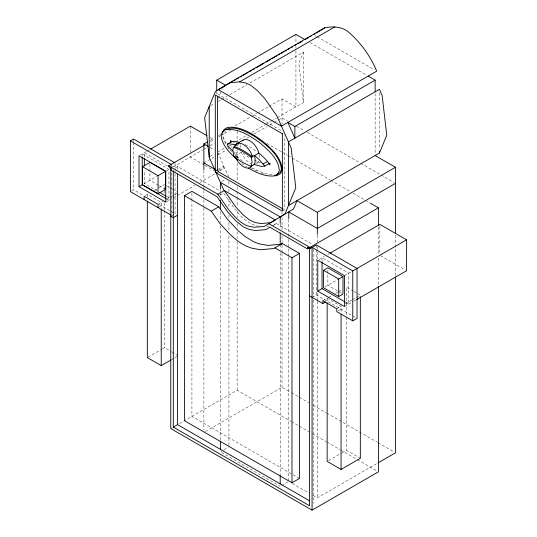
<?xml version="1.0" encoding="UTF-8"?>
<svg xmlns="http://www.w3.org/2000/svg" width="537" height="537" viewBox="0 0 537 537"><rect width="100%" height="100%" fill="white"/><g stroke="black" fill="none" stroke-linecap="round" stroke-linejoin="round"><path stroke-width="0.4" stroke-dasharray="2.69 2.01" d="M240.502 144.701L240.415 147.527M218.277 98.412L222.298 88.632M249.846 83.054L303.425 52.123L298.841 63.272L303.425 102.56L277.126 117.751M258.881 161.026L258.096 162.563A13.626 7.867 60 0 1 256.491 163.886M272.393 225.896L276.3 223.499L312.38 244.335M210.598 105.715L214.001 103.755M218.163 101.345L221.043 99.687M221.768 99.271L226.809 96.358M229.688 94.693L246.966 84.718M140.291 155.045L146.514 151.454M147.232 151.038L149.393 149.789M210.39 140.211L214.008 138.116M218.351 135.613L220.519 134.357M224.137 132.27L225.587 131.437M234.991 126.007L250.907 116.818M251.631 116.401L256.699 113.475M257.418 113.059L268.272 106.789M268.997 106.373L282.019 98.855L295.934 106.89L295.934 49.102M210.457 141.681L214.062 139.6M218.384 137.103L219.828 136.27M220.553 135.854L230.648 130.021M131.679 190.917L133.606 189.803L143.715 195.636M143.809 183.916L156.582 176.539M165.765 171.236L171.115 168.148M173.122 166.987L202.764 149.877M203.483 149.461L207.074 147.386M209.954 145.728L214.27 143.231M175.445 167.745L177.586 166.51L220.371 191.212L220.371 189.601M209.947 156.535L214.229 154.059M217.794 151.998L225.03 147.823M232.991 143.231L234.434 142.392M235.159 141.976L246.013 135.713M251.799 132.37L264.822 124.853M265.547 124.43L270.614 121.51M271.333 121.094L276.401 118.167M229.339 146.037L231.481 144.802M145.393 195.535L147.319 194.421L161.234 202.456L161.234 208.269M154.455 190.306L164.45 184.533L164.45 189.554M203.879 162.946L214.008 157.099M218.351 154.596L226.312 149.998M227.03 149.581L232.098 146.655M246.57 138.304L248.738 137.049M253.8 134.122L266.829 126.604M269.722 124.933L273.34 122.845M274.058 122.429L277.676 120.342M278.401 119.919L282.019 117.831L287.798 121.174M236.649 145.42L238.79 144.185M234.998 155.978L241.375 152.125L248.759 157.388M218.163 169.35L223.869 166.054L217.868 152.595M158.026 204.315L163.376 201.221M166.228 199.576L171.229 196.69M171.941 196.28L174.082 195.045M174.793 194.629L177.646 192.984M218.874 170.357L223.869 167.477L224.721 167.967L228.614 176.686M219.727 170.853L224.721 167.967M165.765 202.134L171.115 199.046M173.276 197.804L194.85 185.346M199.885 182.439L214.988 173.72M158.026 207.611L161.234 205.758M251.544 156.059L253.686 154.824M221.801 181.533L225.365 179.472M255.511 163.684L258.364 162.033M173.766 214.478L171.84 215.585L171.84 172.296M219.888 195.052L223.459 192.991C232.863 205.429 241.784 223.164 258.713 226.265M283.08 210.726L284.509 209.9L284.509 135.794M274.159 224.735L276.3 223.499M148.031 357.165L161.59 349.332M162.308 348.922L164.45 347.687L171.404 351.701M319.186 259.405L324.214 256.505M327.825 254.417L329.268 253.585M171.941 359.428L174.082 358.192M174.793 357.783L177.646 356.132M324.932 286.986L337.941 279.475M344.519 275.676L350.97 271.95M312.064 297.344L316.347 294.873L357.038 318.367M322.865 300.72L327.147 298.243L341.062 306.278L341.062 312.48M328.577 297.424L331.43 295.773M335.712 293.303L337.854 292.068M338.565 291.651L341.418 290.007M336.78 308.755L341.062 306.278M345.345 303.808L351.769 300.102M352.48 299.686L360.327 295.155L357.548 293.551M344.519 306.58L353.138 301.599M353.863 301.183L356.031 299.935M338.209 310.789L341.062 309.144M170.773 428.573L172.216 427.741M179.425 423.579L183.036 421.498M183.755 421.082L237.139 390.258L290.752 421.216M205.329 431.56L282.019 387.278L290.692 392.285M223.231 450.154L220.371 451.805L280.207 486.347M223.942 449.744L228.225 447.274M281.63 485.522L288.054 481.817M328.577 460.571L341.418 453.154M342.129 452.745L346.412 450.274L360.327 458.309M313.058 495.423L317.34 497.9L377.397 463.23M266.708 226.406L270.769 226.037M271.944 174.881L265.593 173.699L258.317 170.961L252.719 167.96M261.136 163.08L253.055 159.69M261.351 173.021L263.573 173.854M245.228 144.567L251.672 148.017L257.337 151.917M250.591 167.725L258.398 171.907M315.011 35.529L316.461 36.368M317.186 36.785L374.517 69.884M310.077 42.571L366.684 75.247M296.471 126.182L304.425 130.766M307.312 132.438L360.072 162.892M360.79 163.315L380.303 174.579M381.028 174.995L394.037 182.506M217.445 93.747L281.623 130.8M266.842 143.426L281.334 151.796M282.059 152.213L287.134 155.139M287.859 155.562L291.477 157.65M292.202 158.073L329.879 179.821M330.604 180.244L350.171 191.534M353.071 193.206L364.663 199.905M365.388 200.321L369.731 202.832M209.913 137.398L214.25 139.902M210.142 147.581L214.317 149.991M380.565 255.699L405.16 269.896M204.127 164.96L190.387 157.026L190.387 152.85M204.852 165.376L214.25 170.806M171.404 165.785L172.672 166.517M167.504 166.061L144.359 152.696L144.359 157.71M353.373 291.141L346.412 287.12L346.412 316.407M354.064 291.544L356.85 293.148M166.537 185.742L171.404 188.554M172.102 188.957L176.277 191.367M158.449 185.285L149.937 180.372L149.937 170.551M159.153 185.695L165.537 189.38M341.552 293.202L327.859 285.301L327.859 269.487M157.375 191.112L144.359 183.6L144.359 170.236M166.779 196.542L169.672 198.213M166.806 199.032L168.974 200.281L168.974 169.383L142.218 153.931L142.218 156.442M345.909 302.432L348.802 304.103L348.802 273.205L322.046 257.753L322.046 261.096M159.147 204.55L170.907 211.343M171.598 211.739L173.673 212.934M291.416 392.701L298.639 396.877M299.364 397.293L308.762 402.716M313.098 405.22L326.107 412.731M326.825 413.148L377.417 442.354M378.135 442.77L394.037 451.953M172.102 352.104L177.666 355.319M291.477 421.632L298.726 425.821M299.451 426.237L308.869 431.674M312.494 433.768L326.261 441.716M326.986 442.132L340.028 449.664M340.753 450.08L356.689 459.283M357.414 459.706L376.981 470.996M299.478 478.467L191.917 416.363L191.917 201.375M292.336 483.461L308.768 492.953M237.294 157.63L234.958 155.837M241.59 163.329L247.101 167.121M233.313 151.36L237.099 154.602L236.132 150.004M242.409 161.08L234.018 153.428M237.629 157.912L234.253 154.663M231.568 151.77L226.439 145.01M226.131 143.446L223.748 138.103L223.238 133.747M225.56 143.755L222.996 138.009L222.526 133.982M241.375 152.125L241.415 152.273A13.626 7.867 60 0 0 250.846 163.563M259.304 154.871L259.552 157.898M395.48 235.219L395.48 276.226M379.847 226.057L379.847 253.612M379.424 92.686L379.424 148.863M378.431 227.124L378.431 254.78M378.431 258.136L378.431 285.791M375.141 93.478L375.141 154.69M346.412 317.239L346.412 450.274M327.147 298.243L327.147 301.109M317.34 235.146L317.34 242.677M317.34 246.866L317.34 251.048M317.34 251.887L317.34 259.411M317.34 292.887L317.34 300.418M317.34 301.257L317.34 497.9M316.347 244.959L316.347 294.873M313.809 249.316L313.809 296.753M313.809 300.096L313.809 503.29M303.425 52.123L303.425 102.56M295.934 34.402L295.934 42.571M295.934 46.652L295.934 48.283M288.765 219.485L288.765 238.73M288.765 239.569L288.765 247.94M288.765 248.772L288.765 256.303M288.765 257.142L288.765 480.568M282.019 98.855L282.019 124.53M282.019 212.39L282.019 214.062M282.019 217.411L282.019 229.964M282.019 235.824L282.019 252.558M282.019 253.397L282.019 387.278M280.207 224.144L280.207 228.984M280.207 244.301L280.207 249.336M280.207 252.692L280.207 474.782M237.139 131.303L237.139 141.359M237.139 144.715L237.139 146.386M237.139 150.582L237.139 158.12M237.139 163.147L237.139 181.587M237.139 186.614L237.139 190.803M237.139 191.642L237.139 196.67M237.139 197.509L237.139 206.732M237.139 210.92L237.139 217.626M237.139 223.493L237.139 228.52M237.139 231.87L237.139 238.576M237.139 241.925L237.139 390.258M228.937 181.6L228.937 185.782M228.937 189.125L228.937 191.635M228.937 199.167L228.937 208.376M228.937 215.069L228.937 219.25M228.937 222.6L228.937 231.803M228.937 235.991L228.937 446.858M223.869 166.054L223.869 167.477M220.371 193.656L220.371 195.287M220.371 211.665L220.371 222.553M220.371 225.902L220.371 440.239M216.726 91.565L216.726 94.015M203.879 170.477L203.879 186.379M203.879 187.212L203.879 189.722M203.879 190.561L203.879 196.421M203.879 199.764L203.879 207.295M203.879 208.134L203.879 429.882M191.917 193.005L191.917 200.536M190.387 126.121L190.387 152.011M177.586 166.51L177.586 169.813M175.055 163.778L175.055 169.611M175.055 170.444L175.055 172.941M175.055 173.773L175.055 213.733M171.84 164.805L171.84 166.47M164.45 190.393L164.45 192.904M164.45 202.946L164.45 209.638M164.45 210.47L164.45 347.687M149.937 164L149.937 169.732M147.319 194.421L147.319 197.723M133.606 139.016L133.606 141.52M133.606 142.352L133.606 189.803"/><path stroke-width="0.81" d="M222.432 133.176L223.909 129.592L227.326 127.497C240.106 125.678 251.786 133.545 261.794 140.499C270.722 148.165 281.442 157.166 282.274 169.759L280.797 173.344L277.387 175.438C267.111 177.74 257.149 173.129 248.477 168.068M379.424 153.058L386.761 135.23L382.109 95.338L379.424 89.33L288.443 141.862L288.443 205.59L379.424 153.058L379.424 151.38M234.508 146.655C241.053 148.85 246.986 152.568 252.397 156.791L252.001 155.347A13.626 7.867 60 0 0 235.327 145.057L234.508 146.655L233.212 147.715L232.803 150.34L233.884 156.455L241.261 161.718L250.873 166.356L254.082 164.503L254.853 162.993L255.27 160.368L254.538 155.555L259.176 159.536L264.768 166.094L269.05 163.624M250.873 166.356L252.054 162.221L251.329 157.415C245.919 153.186 239.979 149.467 233.441 147.279M251.94 165.738L251.672 166.275A13.626 7.867 60 0 1 235.81 157.925M229.601 82.752L215.424 91.451L204.644 117.65L209.302 157.542L223.567 189.507L235.736 206.899L243.274 215.022L249.779 220.197L254.968 222.479L260.781 223.56L270.823 222.654L284.999 213.961L295.78 187.755L291.121 147.87L276.857 115.898L264.694 98.506L257.149 90.384L250.645 85.208L245.463 82.933L239.643 81.852L229.601 82.752L324.872 27.756C332.792 26.313 341.74 26.508 348.265 31.831C360.596 42.436 370.517 56.116 376.699 71.146L281.428 126.141L218.291 89.692L225.788 85.37L216.726 80.134L216.726 90.746M222.922 87.122L225.788 85.37M313.561 34.69L314.971 33.824M316.387 32.958L324.872 27.756M232.682 150.816C224.07 143.017 226.654 142.755 236.105 145.218M264.768 166.094L261.633 166.436L254.082 164.503M268.936 163.691L269.916 163.094L269.856 164.973C267.211 160.201 262.955 156.549 258.821 153.085L258.425 151.642A13.626 7.867 60 0 0 242.221 140.822M274.756 175.673L277.985 173.693L279.327 170.424C278.408 158.402 268.03 149.91 259.525 142.553C249.692 135.727 238.227 127.974 225.668 129.739M276.897 174.438L280.126 172.458L281.469 169.189C279.69 154.126 265.62 144.178 254.088 136.103C244.872 131.142 232.058 123.671 222.439 131.713L221.096 134.982C221.788 145.547 230.286 153.535 237.75 160.16M217.868 194.253L224.291 190.548L275.226 219.955L264.399 226.366L254.357 227.265L248.544 226.184L245.389 224.996L241.006 222.284L236.857 218.734L229.312 210.605L217.868 194.253L168.631 165.826L168.631 166.658L171.162 168.121L171.162 170.216L217.035 196.703L228.037 212.424L236.045 221.049L243.281 226.795L249.168 229.393L255.411 230.554L265.969 229.601L269.876 227.205L307.386 248.866L309.527 247.631L309.527 505.76L173.303 427.11L173.303 170.632M274.87 247.879L273.803 248.53L260.284 249.745L251.645 248.141L246.074 246.04L241.784 243.744L237.126 240.536L230.407 234.783L219.781 223.332L211.249 211.148L184.426 195.656L184.426 420.693L291.987 482.79L299.478 478.467L299.478 253.43L282.361 243.55L274.87 247.879L291.987 257.76L299.478 253.43M282.361 243.55L281.294 244.207L267.775 245.422L259.136 243.818L253.565 241.717L244.617 236.213L237.904 230.454L227.272 219.009L218.74 206.819L191.917 191.333L184.426 195.656M216.726 80.134L295.934 34.402L304.996 39.637L308.56 37.577M226.507 84.953L232.266 81.624M233.709 80.792L235.146 79.959M236.589 79.127L238.75 77.885M240.187 77.053L241.63 76.22M243.066 75.388L245.228 74.14M246.671 73.307L248.107 72.482M249.551 71.649L251.712 70.401M253.149 69.568L254.592 68.736M256.028 67.904L263.949 63.332M266.11 62.084L270.433 59.594M271.87 58.761L276.911 55.848M278.354 55.016L279.79 54.183M281.234 53.358L283.395 52.109M284.832 51.277L286.275 50.444M287.711 49.612L289.873 48.364M291.316 47.531L292.752 46.706M294.914 45.457L296.357 44.625M297.793 43.792L302.116 41.295M309.99 36.751L311.42 35.925M171.149 215.189L130.397 191.655L130.397 140.875L133.606 139.016L175.055 162.946M239.643 81.852L334.907 26.85M150.83 148.957L190.387 126.121L207.02 135.727M142.446 166.692L149.937 162.362L165.537 171.37L165.537 189.38L158.046 193.709L142.446 184.701L142.446 166.692L158.046 175.693L165.537 171.37M203.879 169.638L203.879 143.97L207.497 141.875M168.631 165.826L204.684 145.01M139.009 186.688L165.765 202.134L165.765 171.236L139.009 155.79L139.009 186.688L142.218 184.835L166.081 198.609M227.091 144.258L231.373 141.781L230.568 140.439L230.507 142.318L231.487 141.714L234.515 141.446L239.287 142.332M235.011 144.802L243.348 140.029M215.303 171.001L217.445 169.759L217.445 96.251M294.867 126.484L294.867 138.15L287.852 122.436L294.867 126.484L375.141 80.134L375.141 91.8M216.156 172.907L218.297 171.672L283.073 209.068M250.47 156.676L251.544 156.059M251.329 157.415L258.821 153.085M263.237 163.906L267.513 161.429M177.586 215.196L173.303 217.666L170.773 216.203M211.249 211.148L218.74 206.819M220.371 188.796L220.371 182.358L280.207 216.901L293.558 209.014L297.008 200.643L317.34 212.383L395.48 167.275L395.48 233.548M395.48 183.339L317.34 228.453L288.765 211.954L288.765 218.646M268.802 223.66L309.923 247.403L378.431 207.853L378.431 225.453M307.386 248.866L307.386 247.201L309.923 248.665L316.347 244.959L357.038 268.453L357.038 318.367L352.755 320.837L336.78 311.614L336.78 308.755L322.865 300.72L322.865 303.58L325.717 301.935M329.993 253.169L379.847 224.385L406.603 239.831L406.603 270.735L356.749 299.518M323.576 270.299L327.859 267.822L342.989 276.562L342.989 294.034L338.706 296.505L323.576 287.772L323.576 270.299L338.706 279.032L342.989 276.562M147.319 201.073L147.319 357.575L161.234 365.61L171.229 359.844M317.763 291.128L344.519 306.58L344.519 275.676L317.763 260.23L317.763 291.128L322.046 288.658L345.19 302.016M378.431 286.624L378.431 471.835L312.064 510.15L312.064 247.429L352.755 270.923L406.603 239.831M173.303 427.11L177.586 424.639L309.52 500.813M327.147 302.781L327.147 461.397L341.062 469.432L360.327 458.309L360.327 296.827M378.115 462.813L395.48 452.785L395.48 277.058M368.134 76.086L375.141 80.134M375.141 155.529L395.48 167.275M370.456 203.248L378.431 207.853M203.879 143.97L208.054 146.379M203.879 162.946L215.337 169.558M130.397 140.875L171.128 164.389M159.543 192.367L166.054 196.126M309.527 295.88L322.865 303.58M312.064 510.15L170.773 428.573L170.773 167.088M217.445 169.759L218.297 171.672M352.755 270.923L352.755 320.837M341.062 314.152L341.062 469.432M338.706 279.032L338.706 296.505M322.046 261.928L322.046 288.658M317.34 212.383L317.34 234.313M309.923 247.403L309.923 248.665M291.987 257.76L291.987 482.79M280.207 216.901L280.207 223.338M280.207 233.011L280.207 244.301M280.207 475.607L280.207 483.884M220.371 200.18L220.371 209.148M220.371 441.065L220.371 449.341M209.235 106.507L209.235 156.945M177.586 173.934L177.586 424.639M161.234 209.101L161.234 365.61M158.046 175.693L158.046 193.709M158.026 207.611L158.026 204.315L144.111 196.28L144.111 199.576M144.359 158.543L144.359 166.061M142.218 157.274L142.218 184.835M282.368 133.7L215.303 94.982L215.303 172.417L282.368 211.135L282.368 133.7"/></g></svg>
